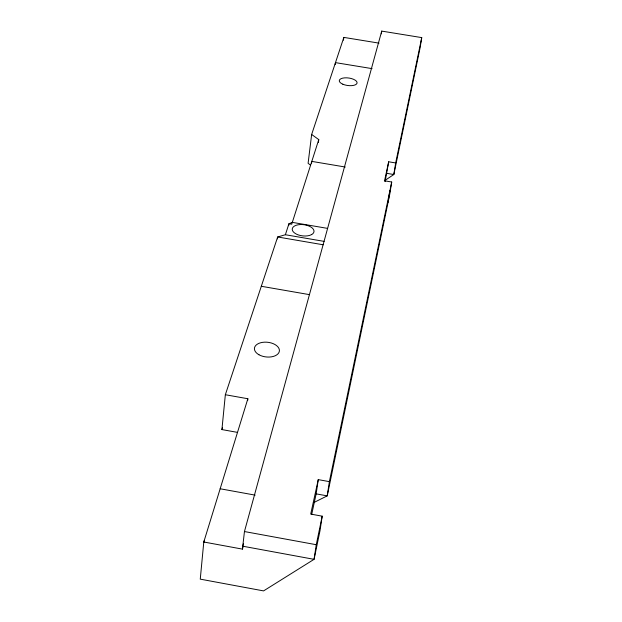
<?xml version="1.0" encoding="UTF-8"?>
<svg xmlns="http://www.w3.org/2000/svg" width="622" height="622" viewBox="0 0 622 622"><rect width="100%" height="100%" fill="white"/><g stroke="black" fill="none" stroke-linecap="round" stroke-linejoin="round"><path stroke-width="0.93" d="M237.596 432.399L221.914 429.577L225.343 394.729L247.851 398.741L203.783 542.003L200.261 579.144L263.572 590.9L314.063 559.333L320.019 530.628L322.196 516.174L310.712 514.083L318.254 479.624L329.38 481.638L327.219 495.874L314.196 502.366M247.642 400.622L247.851 398.741M277.443 238.887L277.661 236.974L285.381 234.735L324.124 241.375M203.783 542.003L242.44 549.117L244.454 531.546L381.721 31.1L421.739 37.608L420.099 47.762L393.827 174.525L384.334 180.823M288.701 225.638L288.927 223.757L292.317 222.365L327.631 228.398M378.992 43.128L343.842 37.398L311.653 134.469L308.1 163.314L310.44 165.055M311.568 163.298L311.801 161.393L345.303 167.03M318.417 142.399L318.767 139.6L311.653 134.469M335.227 64.54L335.476 62.628L372.073 68.63M343.476 40.189L343.842 37.398M381.317 33.868L381.721 31.1M311.708 514.332L316.163 493.868L318.254 479.624M322.196 516.174L316.264 544.716L314.063 559.333L242.774 546.209L243.521 543.488M385.096 181.601L388.688 161.79L395.67 162.956L421.739 37.608M388.042 202.438L389.924 190.596M388.688 161.79L384.551 180.8L391.704 182.013L389.838 193.769L327.219 495.874L316.163 493.868M395.67 162.956L393.827 174.525L386.876 173.351M329.38 481.638L391.704 182.013M242.44 549.117L242.938 547.298M318.767 139.6L291.718 224.231L288.927 223.757L285.381 234.735M221.914 429.577L222.513 427.734M225.343 394.729L277.661 236.974L323.183 244.78M261.31 286.275L309.624 294.665M220.157 488.768L255.137 495.128M244.454 531.546L316.264 544.716M204.179 540.712L204.311 542.571M311.661 234.572L309.608 235.419A10.955 5.629 7.1 0 1 296.274 234.059L294.307 232.799A10.955 5.629 7.1 0 1 295.948 225.358A10.955 5.629 7.1 0 1 310.635 226.859A10.955 5.629 7.1 0 1 311.661 234.572M342.839 84.211A8.98 3.786 7.7 0 0 357.028 83.192A8.98 3.786 7.7 0 0 344.681 77.859A8.98 3.786 7.7 0 0 342.839 84.211M258.954 354.75A12.549 7.378 6.3 0 0 279.247 351.725A12.549 7.378 6.3 0 0 262.546 342.357A12.549 7.378 6.3 0 0 258.954 354.75"/></g></svg>
